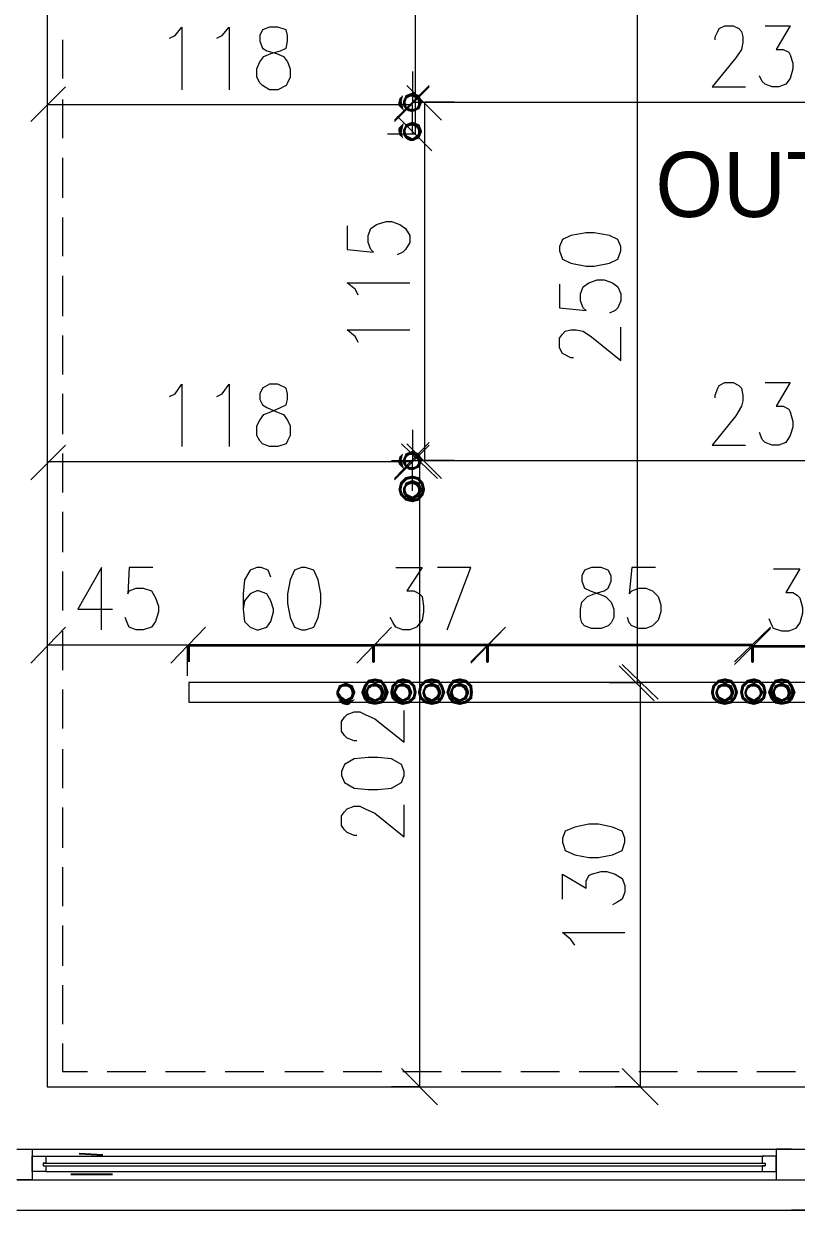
# Model space of a CAD drawing. Header units: millimetres. Extents: x 0 to 18511, y 19 to 17554.
# Drawn here: x 12403 to 14895, y 19 to 3846 of the extents above; entities that cross this region are included whole.
import ezdxf

# ---------------------------------------------------------------- set-up
doc = ezdxf.new("R2010")
doc.units = ezdxf.units.MM
for name, color, linetype in [('PDF_A-DIM-INT', 7, 'Continuous'), ('PDF_c-ceiling', 7, 'Continuous'), ('PDF_DIM', 7, 'Continuous'), ('PDF_magnetic light', 7, 'Continuous'), ('PDF_WA LL', 7, 'Continuous'), ('PDF_文字', 7, 'Continuous')]:
    doc.layers.add(name, color=color, linetype=linetype)
for name, color, linetype, true_color in [('PDF_A-GLAZING', 151, 'Continuous', 0x7fbfff), ('PDF_A-LIGHTING', 133, 'Continuous', 0x6edddd), ('PDF_A-WATER', 151, 'Continuous', 0x8fc7ff), ('PDF_celing doted', 30, 'Continuous', 0xff7f00)]:
    doc.layers.add(name, color=color, linetype=linetype, true_color=true_color)
doc.styles.add('PDF Century Gothic', font='GOTHIC.TTF')

msp = doc.modelspace()

# ---------------------------------------------------------------- linework, layer by layer
at = {"layer": 'PDF_A-DIM-INT', "lineweight": 20}
for points in [[(12537.7, 3641.9), (12425.8, 3530)], [(13710.9, 3646.4), (13598.9, 3534.4)], [(13598.9, 3530), (13710.9, 3641.9)], [(13751.2, 3534.4), (13639.2, 3646.4)], [(13607.9, 3547.9), (13719.8, 3435.9)], [(13710.9, 2495.6), (13598.9, 2379.2)], [(13737.7, 2379.2), (13621.3, 2491.1)], [(13639.2, 2491.1), (13751.2, 2379.2)], [(12537.7, 2486.7), (12425.8, 2374.7)], [(13598.9, 2374.7), (13710.9, 2486.7)], [(12537.7, 1900.1), (12425.8, 1783.6)], [(13845.2, 1783.6), (13957.1, 1900.1), (13845.2, 1788.1)], [(14696, 1788.1), (14812.4, 1900.1)], [(14812.4, 1895.6), (14696, 1779.2)], [(14324.3, 1774.7), (14436.3, 1662.7)], [(14449.7, 1667.2), (14333.3, 1779.2)], [(13621.3, 476.1), (13737.7, 359.7)], [(14333.3, 476.1), (14449.7, 359.7)]]:
    msp.add_lwpolyline(points, dxfattribs=at)
for points in [[(12990, 1900.1), (12878, 1783.6)], [(13590, 1900.1), (13478, 1783.6)]]:
    msp.add_lwpolyline(points, close=True, dxfattribs=at)
at = {"layer": 'PDF_A-GLAZING', "lineweight": 0}
for points in [[(14879.6, 216.4), (17382.6, 216.4), (17382.6, 270.2), (17481.1, 270.2), (17481.1, 216.4), (17481.1, 270.2), (17481.1, 467.2), (17481.1, 516.4), (17481.1, 570.2), (17579.6, 570.2), (17579.6, 516.4), (17579.6, 570.2), (17579.6, 1367.2), (17579.6, 1416.5), (17579.6, 1367.2), (17481.1, 1367.2), (17481.1, 1416.5), (17481.1, 570.2)], [(12381, 216.4), (12430.2, 216.4), (12430.2, 117.9), (12381, 117.9), (12430.2, 117.9), (14830.3, 117.9), (14879.6, 117.9), (14928.8, 117.9), (14928.8, 19.4), (14879.6, 19.4), (14928.8, 19.4), (17328.9, 19.4), (17382.6, 19.4), (17328.9, 19.4), (17328.9, 117.9), (17382.6, 117.9), (14928.8, 117.9)], [(12430.2, 216.4), (14879.6, 216.4), (14830.3, 216.4), (14830.3, 117.9), (14879.6, 117.9)], [(12475, 194), (14790, 194)], [(12466.1, 171.7), (14794.5, 171.7)], [(12466.1, 162.7), (14794.5, 162.7)], [(12475, 144.8), (14785.5, 144.8)], [(12381, 19.4), (14879.6, 19.4)]]:
    msp.add_lwpolyline(points, dxfattribs=at)
for points in [[(12430.2, 194), (12475, 194), (12475, 171.7), (12466.1, 171.7), (12466.1, 162.7), (12475, 162.7), (12475, 144.8), (12430.2, 144.8)], [(14830.3, 194), (14785.5, 194), (14785.5, 171.7), (14794.5, 171.7), (14794.5, 162.7), (14785.5, 162.7), (14785.5, 144.8), (14830.3, 144.8)]]:
    msp.add_lwpolyline(points, close=True, dxfattribs=at)
at = {"layer": 'PDF_A-LIGHTING', "lineweight": 0}
for points in [[(13621.3, 3572.5, 12.7, 12.7, 0), (13616.8, 3592.7, 9.5, 9.5, 0), (13621.3, 3610.6, 0, 0, 0), (13637, 3624, 0, 0, 0), (13657.1, 3628.5, 0, 0, 0), (13675, 3624, 0, 0, 0), (13688.5, 3610.6, 0, 0, 0), (13693, 3592.7, 0, 0, 0), (13688.5, 3572.5, 0, 0, 0), (13675, 3556.8, 0, 0, 0), (13657.1, 3552.4, 0, 0, 0), (13637, 3556.8, 0, 0, 0)], [(13621.3, 3480.7, 9.5, 9.5, 0), (13616.8, 3498.6, 12.7, 12.7, 0), (13621.3, 3518.8, 0, 0, 0), (13637, 3534.4, 0, 0, 0), (13657.1, 3538.9, 0, 0, 0), (13675, 3534.4, 0, 0, 0), (13688.5, 3518.8, 0, 0, 0), (13693, 3498.6, 0, 0, 0), (13688.5, 3480.7, 0, 0, 0), (13675, 3467.3, 0, 0, 0), (13657.1, 3462.8, 0, 0, 0), (13637, 3467.3, 0, 0, 0)], [(13621.3, 2455.3, 9.5, 9.5, 0), (13616.8, 2437.4, 12.7, 12.7, 0), (13621.3, 2417.2, 0, 0, 0), (13637, 2401.6, 0, 0, 0), (13657.1, 2397.1, 0, 0, 0), (13675, 2401.6, 0, 0, 0), (13688.5, 2417.2, 0, 0, 0), (13693, 2437.4, 0, 0, 0), (13688.5, 2455.3, 0, 0, 0), (13675, 2468.7, 0, 0, 0), (13657.1, 2475.5, 0, 0, 0), (13637, 2468.7, 0, 0, 0)], [(13424.3, 1658.3, 9.5, 9.5, 0), (13442.2, 1653.8, 12.7, 12.7, 0), (13462.4, 1658.3, 0, 0, 0), (13478, 1671.7, 0, 0, 0), (13482.5, 1689.6, 0, 0, 0), (13478, 1709.8, 0, 0, 0), (13462.4, 1725.4, 0, 0, 0), (13442.2, 1729.9, 0, 0, 0), (13424.3, 1725.4, 0, 0, 0), (13410.9, 1709.8, 0, 0, 0), (13406.4, 1689.6, 0, 0, 0), (13410.9, 1671.7, 0, 0, 0)]]:
    msp.add_lwpolyline(points, format="xyseb", close=True, dxfattribs=at)
at = {"layer": 'PDF_A-LIGHTING', "lineweight": 0, "const_width": 9.5}
for points in [[(13621.3, 2363.5), (13616.8, 2343.4), (13621.3, 2327.7), (13637, 2312), (13657.1, 2307.5), (13675, 2312), (13688.5, 2327.7), (13693, 2343.4), (13688.5, 2363.5), (13675, 2379.2), (13657.1, 2383.7), (13637, 2379.2)], [(13610.1, 1658.3), (13625.8, 1653.8), (13645.9, 1658.3), (13661.6, 1671.7), (13666.1, 1689.6), (13661.6, 1709.8), (13645.9, 1725.4), (13625.8, 1729.9), (13610.1, 1725.4), (13594.4, 1709.8), (13590, 1689.6), (13594.4, 1671.7)], [(13699.7, 1658.3), (13719.8, 1653.8), (13740, 1658.3), (13751.2, 1671.7), (13757.9, 1689.6), (13751.2, 1709.8), (13740, 1725.4), (13719.8, 1729.9), (13699.7, 1725.4), (13684, 1709.8), (13679.5, 1689.6), (13684, 1671.7)], [(13789.2, 1658.3), (13809.4, 1653.8), (13829.5, 1658.3), (13845.2, 1671.7), (13847.4, 1689.6), (13845.2, 1709.8), (13829.5, 1725.4), (13809.4, 1729.9), (13789.2, 1725.4), (13778, 1709.8), (13771.3, 1689.6), (13778, 1671.7)], [(14644.5, 1658.3), (14664.6, 1653.8), (14684.8, 1658.3), (14696, 1671.7), (14702.7, 1689.6), (14696, 1709.8), (14684.8, 1725.4), (14664.6, 1729.9), (14644.5, 1725.4), (14628.8, 1709.8), (14624.3, 1689.6), (14628.8, 1671.7)], [(14738.5, 1658.3), (14758.7, 1653.8), (14774.3, 1658.3), (14790, 1671.7), (14794.5, 1689.6), (14790, 1709.8), (14774.3, 1725.4), (14758.7, 1729.9), (14738.5, 1725.4), (14722.8, 1709.8), (14718.4, 1689.6), (14722.8, 1671.7)]]:
    msp.add_lwpolyline(points, close=True, dxfattribs=at)
at = {"layer": 'PDF_A-LIGHTING', "lineweight": 30}
for centre in [(13654.6, 3589.8), (13654.6, 3495.8), (13654.6, 2434.5), (13654.6, 2340.5), (13440, 1687.4), (13534, 1687.4), (13623.6, 1687.4), (13717.6, 1687.4), (13807.1, 1687.4), (14662.4, 1687.4), (14756.4, 1687.4), (14846, 1687.4)]:
    msp.add_circle(centre, 24.6, dxfattribs=at)
at = {"layer": 'PDF_A-LIGHTING', "transparency": 33554559}
for points in [[(13625.8, 3592.7), (13634.7, 3592.7), (13634.7, 3615)], [(13634.7, 3615), (13639.2, 3606.1), (13657.1, 3624)], [(13634.7, 3592.7), (13634.7, 3615), (13639.2, 3606.1)], [(13639.2, 3606.1), (13657.1, 3624), (13657.1, 3615)], [(13657.1, 3624), (13657.1, 3615), (13679.5, 3615)], [(13657.1, 3615), (13679.5, 3615), (13670.6, 3606.1)], [(13679.5, 3615), (13670.6, 3606.1), (13688.5, 3592.7)], [(13670.6, 3606.1), (13688.5, 3592.7), (13679.5, 3592.7)], [(13634.7, 3570.3), (13639.2, 3574.7), (13625.8, 3592.7)], [(13639.2, 3574.7), (13625.8, 3592.7), (13634.7, 3592.7)], [(13657.1, 3570.3), (13634.7, 3570.3), (13639.2, 3574.7)], [(13657.1, 3561.3), (13657.1, 3570.3), (13634.7, 3570.3)], [(13679.5, 3570.3), (13670.6, 3574.7), (13657.1, 3561.3)], [(13670.6, 3574.7), (13657.1, 3561.3), (13657.1, 3570.3)], [(13679.5, 3592.7), (13679.5, 3570.3), (13670.6, 3574.7)], [(13688.5, 3592.7), (13679.5, 3592.7), (13679.5, 3570.3)], [(13625.8, 3498.6), (13634.7, 3498.6), (13634.7, 3521)], [(13634.7, 3521), (13639.2, 3516.5), (13657.1, 3530)], [(13634.7, 3498.6), (13634.7, 3521), (13639.2, 3516.5)], [(13639.2, 3516.5), (13657.1, 3530), (13657.1, 3521)], [(13657.1, 3530), (13657.1, 3521), (13679.5, 3521)], [(13657.1, 3521), (13679.5, 3521), (13670.6, 3516.5)], [(13679.5, 3521), (13670.6, 3516.5), (13688.5, 3498.6)], [(13634.7, 3476.2), (13639.2, 3485.2), (13625.8, 3498.6)], [(13639.2, 3485.2), (13625.8, 3498.6), (13634.7, 3498.6)], [(13657.1, 3476.2), (13634.7, 3476.2), (13639.2, 3485.2)], [(13679.5, 3476.2), (13670.6, 3485.2), (13657.1, 3467.3)], [(13670.6, 3485.2), (13657.1, 3467.3), (13657.1, 3476.2)], [(13670.6, 3516.5), (13688.5, 3498.6), (13679.5, 3498.6)], [(13679.5, 3498.6), (13679.5, 3476.2), (13670.6, 3485.2)], [(13688.5, 3498.6), (13679.5, 3498.6), (13679.5, 3476.2)], [(13657.1, 3467.3), (13657.1, 3476.2), (13634.7, 3476.2)], [(13634.7, 2459.8), (13639.2, 2450.8), (13625.8, 2437.4)], [(13639.2, 2450.8), (13625.8, 2437.4), (13634.7, 2437.4)], [(13657.1, 2468.7), (13657.1, 2459.8), (13634.7, 2459.8)], [(13657.1, 2459.8), (13634.7, 2459.8), (13639.2, 2450.8)], [(13679.5, 2459.8), (13670.6, 2450.8), (13657.1, 2468.7)], [(13670.6, 2450.8), (13657.1, 2468.7), (13657.1, 2459.8)], [(13679.5, 2437.4), (13679.5, 2459.8), (13670.6, 2450.8)], [(13688.5, 2437.4), (13679.5, 2437.4), (13679.5, 2459.8)], [(13625.8, 2437.4), (13634.7, 2437.4), (13634.7, 2415)], [(13634.7, 2437.4), (13634.7, 2415), (13639.2, 2419.5)], [(13634.7, 2415), (13639.2, 2419.5), (13657.1, 2406.1)], [(13639.2, 2419.5), (13657.1, 2406.1), (13657.1, 2415)], [(13657.1, 2415), (13679.5, 2415), (13670.6, 2419.5)], [(13657.1, 2406.1), (13657.1, 2415), (13679.5, 2415)], [(13679.5, 2415), (13670.6, 2419.5), (13688.5, 2437.4)], [(13670.6, 2419.5), (13688.5, 2437.4), (13679.5, 2437.4)], [(13657.1, 2374.7), (13657.1, 2370.2), (13634.7, 2365.8)], [(13679.5, 2365.8), (13670.6, 2361.3), (13657.1, 2374.7)], [(13670.6, 2361.3), (13657.1, 2374.7), (13657.1, 2370.2)], [(13634.7, 2365.8), (13639.2, 2361.3), (13625.8, 2343.4)], [(13639.2, 2361.3), (13625.8, 2343.4), (13634.7, 2343.4)], [(13625.8, 2343.4), (13634.7, 2343.4), (13634.7, 2321)], [(13657.1, 2370.2), (13634.7, 2365.8), (13639.2, 2361.3)], [(13634.7, 2343.4), (13634.7, 2321), (13639.2, 2329.9)], [(13679.5, 2343.4), (13679.5, 2365.8), (13670.6, 2361.3)], [(13679.5, 2321), (13670.6, 2329.9), (13688.5, 2343.4)], [(13670.6, 2329.9), (13688.5, 2343.4), (13679.5, 2343.4)], [(13688.5, 2343.4), (13679.5, 2343.4), (13679.5, 2365.8)], [(13634.7, 2321), (13639.2, 2329.9), (13657.1, 2312)], [(13639.2, 2329.9), (13657.1, 2312), (13657.1, 2321)], [(13657.1, 2321), (13679.5, 2321), (13670.6, 2329.9)], [(13657.1, 2312), (13657.1, 2321), (13679.5, 2321)], [(13513.8, 1729.9), (13518.3, 1721), (13500.4, 1712)], [(13536.2, 1734.4), (13536.2, 1725.4), (13513.8, 1729.9)], [(13536.2, 1725.4), (13513.8, 1729.9), (13518.3, 1721)], [(13558.6, 1729.9), (13554.1, 1721), (13536.2, 1734.4)], [(13554.1, 1721), (13536.2, 1734.4), (13536.2, 1725.4)], [(13563.1, 1707.5), (13558.6, 1729.9), (13554.1, 1721)], [(13572.1, 1712), (13563.1, 1707.5), (13558.6, 1729.9)], [(14825.8, 1729.9), (14830.3, 1721), (14812.4, 1712)], [(14848.2, 1734.4), (14848.2, 1725.4), (14825.8, 1729.9)], [(14848.2, 1725.4), (14825.8, 1729.9), (14830.3, 1721)], [(14870.6, 1729.9), (14866.1, 1721), (14848.2, 1734.4)], [(14866.1, 1721), (14848.2, 1734.4), (14848.2, 1725.4)], [(14875.1, 1707.5), (14870.6, 1729.9), (14866.1, 1721)], [(14884, 1712), (14875.1, 1707.5), (14870.6, 1729.9)], [(13419.8, 1712), (13428.8, 1707.5), (13410.9, 1689.6)], [(13428.8, 1707.5), (13410.9, 1689.6), (13419.8, 1689.6)], [(13410.9, 1689.6), (13419.8, 1689.6), (13419.8, 1667.2)], [(13442.2, 1721), (13442.2, 1712), (13419.8, 1712)], [(13442.2, 1712), (13419.8, 1712), (13428.8, 1707.5)], [(13419.8, 1689.6), (13419.8, 1667.2), (13428.8, 1676.2)], [(13464.6, 1712), (13460.1, 1707.5), (13442.2, 1721)], [(13460.1, 1707.5), (13442.2, 1721), (13442.2, 1712)], [(13464.6, 1689.6), (13464.6, 1712), (13460.1, 1707.5)], [(13464.6, 1667.2), (13460.1, 1676.2), (13473.5, 1689.6)], [(13460.1, 1676.2), (13473.5, 1689.6), (13464.6, 1689.6)], [(13473.5, 1689.6), (13464.6, 1689.6), (13464.6, 1712)], [(13500.4, 1712), (13509.4, 1707.5), (13491.5, 1689.6)], [(13509.4, 1707.5), (13491.5, 1689.6), (13504.9, 1689.6)], [(13491.5, 1689.6), (13504.9, 1689.6), (13500.4, 1667.2)], [(13518.3, 1721), (13500.4, 1712), (13509.4, 1707.5)], [(13504.9, 1689.6), (13500.4, 1667.2), (13509.4, 1676.2)], [(13513.8, 1712), (13518.3, 1707.5), (13504.9, 1689.6)], [(13518.3, 1707.5), (13504.9, 1689.6), (13513.8, 1689.6)], [(13504.9, 1689.6), (13513.8, 1689.6), (13513.8, 1667.2)], [(13536.2, 1721), (13536.2, 1712), (13513.8, 1712)], [(13536.2, 1712), (13513.8, 1712), (13518.3, 1707.5)], [(13513.8, 1689.6), (13513.8, 1667.2), (13518.3, 1676.2)], [(13558.6, 1712), (13554.1, 1707.5), (13536.2, 1721)], [(13554.1, 1707.5), (13536.2, 1721), (13536.2, 1712)], [(13558.6, 1689.6), (13558.6, 1712), (13554.1, 1707.5)], [(13558.6, 1667.2), (13554.1, 1676.2), (13567.6, 1689.6)], [(13554.1, 1676.2), (13567.6, 1689.6), (13558.6, 1689.6)], [(13567.6, 1689.6), (13558.6, 1689.6), (13558.6, 1712)], [(13567.6, 1689.6), (13572.1, 1712), (13563.1, 1707.5)], [(13572.1, 1667.2), (13563.1, 1676.2), (13581, 1689.6)], [(13563.1, 1676.2), (13581, 1689.6), (13567.6, 1689.6)], [(13581, 1689.6), (13567.6, 1689.6), (13572.1, 1712)], [(13603.4, 1712), (13612.4, 1707.5), (13594.4, 1689.6)], [(13612.4, 1707.5), (13594.4, 1689.6), (13603.4, 1689.6)], [(13594.4, 1689.6), (13603.4, 1689.6), (13603.4, 1667.2)], [(13625.8, 1721), (13625.8, 1712), (13603.4, 1712)], [(13625.8, 1712), (13603.4, 1712), (13612.4, 1707.5)], [(13603.4, 1689.6), (13603.4, 1667.2), (13612.4, 1676.2)], [(13648.2, 1712), (13643.7, 1707.5), (13625.8, 1721)], [(13643.7, 1707.5), (13625.8, 1721), (13625.8, 1712)], [(13648.2, 1689.6), (13648.2, 1712), (13643.7, 1707.5)], [(13648.2, 1667.2), (13643.7, 1676.2), (13657.1, 1689.6)], [(13643.7, 1676.2), (13657.1, 1689.6), (13648.2, 1689.6)], [(13657.1, 1689.6), (13648.2, 1689.6), (13648.2, 1712)], [(13697.4, 1712), (13701.9, 1707.5), (13688.5, 1689.6)], [(13701.9, 1707.5), (13688.5, 1689.6), (13697.4, 1689.6)], [(13688.5, 1689.6), (13697.4, 1689.6), (13697.4, 1667.2)], [(13719.8, 1721), (13719.8, 1712), (13697.4, 1712)], [(13719.8, 1712), (13697.4, 1712), (13701.9, 1707.5)], [(13697.4, 1689.6), (13697.4, 1667.2), (13701.9, 1676.2)], [(13742.2, 1712), (13733.3, 1707.5), (13719.8, 1721)], [(13733.3, 1707.5), (13719.8, 1721), (13719.8, 1712)], [(13742.2, 1689.6), (13742.2, 1712), (13733.3, 1707.5)], [(13742.2, 1667.2), (13733.3, 1676.2), (13751.2, 1689.6)], [(13733.3, 1676.2), (13751.2, 1689.6), (13742.2, 1689.6)], [(13751.2, 1689.6), (13742.2, 1689.6), (13742.2, 1712)], [(13787, 1712), (13791.5, 1707.5), (13778, 1689.6)], [(13791.5, 1707.5), (13778, 1689.6), (13787, 1689.6)], [(13778, 1689.6), (13787, 1689.6), (13787, 1667.2)], [(13809.4, 1721), (13809.4, 1712), (13787, 1712)], [(13809.4, 1712), (13787, 1712), (13791.5, 1707.5)], [(13787, 1689.6), (13787, 1667.2), (13791.5, 1676.2)], [(13831.8, 1712), (13827.3, 1707.5), (13809.4, 1721)], [(13827.3, 1707.5), (13809.4, 1721), (13809.4, 1712)], [(13831.8, 1689.6), (13831.8, 1712), (13827.3, 1707.5)], [(13831.8, 1667.2), (13827.3, 1676.2), (13840.7, 1689.6)], [(13827.3, 1676.2), (13840.7, 1689.6), (13831.8, 1689.6)], [(13840.7, 1689.6), (13831.8, 1689.6), (13831.8, 1712)], [(14642.2, 1712), (14646.7, 1707.5), (14633.3, 1689.6)], [(14646.7, 1707.5), (14633.3, 1689.6), (14642.2, 1689.6)], [(14633.3, 1689.6), (14642.2, 1689.6), (14642.2, 1667.2)], [(14664.6, 1721), (14664.6, 1712), (14642.2, 1712)], [(14664.6, 1712), (14642.2, 1712), (14646.7, 1707.5)], [(14642.2, 1689.6), (14642.2, 1667.2), (14646.7, 1676.2)], [(14687, 1712), (14678.1, 1707.5), (14664.6, 1721)], [(14678.1, 1707.5), (14664.6, 1721), (14664.6, 1712)], [(14687, 1689.6), (14687, 1712), (14678.1, 1707.5)], [(14687, 1667.2), (14678.1, 1676.2), (14696, 1689.6)], [(14678.1, 1676.2), (14696, 1689.6), (14687, 1689.6)], [(14696, 1689.6), (14687, 1689.6), (14687, 1712)], [(14736.3, 1712), (14740.8, 1707.5), (14727.3, 1689.6)], [(14740.8, 1707.5), (14727.3, 1689.6), (14731.8, 1689.6)], [(14727.3, 1689.6), (14731.8, 1689.6), (14736.3, 1667.2)], [(14731.8, 1689.6), (14736.3, 1667.2), (14740.8, 1676.2)], [(14758.7, 1721), (14758.7, 1712), (14736.3, 1712)], [(14758.7, 1712), (14736.3, 1712), (14740.8, 1707.5)], [(14776.6, 1712), (14772.1, 1707.5), (14758.7, 1721)], [(14772.1, 1707.5), (14758.7, 1721), (14758.7, 1712)], [(14781.1, 1689.6), (14776.6, 1712), (14772.1, 1707.5)], [(14776.6, 1667.2), (14772.1, 1676.2), (14790, 1689.6)], [(14772.1, 1676.2), (14790, 1689.6), (14781.1, 1689.6)], [(14790, 1689.6), (14781.1, 1689.6), (14776.6, 1712)], [(14812.4, 1712), (14821.4, 1707.5), (14803.4, 1689.6)], [(14821.4, 1707.5), (14803.4, 1689.6), (14816.9, 1689.6)], [(14803.4, 1689.6), (14816.9, 1689.6), (14812.4, 1667.2)], [(14830.3, 1721), (14812.4, 1712), (14821.4, 1707.5)], [(14816.9, 1689.6), (14812.4, 1667.2), (14821.4, 1676.2)], [(14825.8, 1712), (14830.3, 1707.5), (14816.9, 1689.6)], [(14830.3, 1707.5), (14816.9, 1689.6), (14825.8, 1689.6)], [(14816.9, 1689.6), (14825.8, 1689.6), (14825.8, 1667.2)], [(14848.2, 1721), (14848.2, 1712), (14825.8, 1712)], [(14848.2, 1712), (14825.8, 1712), (14830.3, 1707.5)], [(14825.8, 1689.6), (14825.8, 1667.2), (14830.3, 1676.2)], [(14870.6, 1712), (14866.1, 1707.5), (14848.2, 1721)], [(14866.1, 1707.5), (14848.2, 1721), (14848.2, 1712)], [(14870.6, 1689.6), (14870.6, 1712), (14866.1, 1707.5)], [(14870.6, 1667.2), (14866.1, 1676.2), (14879.6, 1689.6)], [(14866.1, 1676.2), (14879.6, 1689.6), (14870.6, 1689.6)], [(14879.6, 1689.6), (14870.6, 1689.6), (14870.6, 1712)], [(14879.6, 1689.6), (14884, 1712), (14875.1, 1707.5)], [(14884, 1667.2), (14875.1, 1676.2), (14893, 1689.6)], [(14875.1, 1676.2), (14893, 1689.6), (14879.6, 1689.6)], [(14893, 1689.6), (14879.6, 1689.6), (14884, 1712)], [(13419.8, 1667.2), (13428.8, 1676.2), (13442.2, 1658.3)], [(13428.8, 1676.2), (13442.2, 1658.3), (13442.2, 1667.2)], [(13442.2, 1667.2), (13464.6, 1667.2), (13460.1, 1676.2)], [(13442.2, 1658.3), (13442.2, 1667.2), (13464.6, 1667.2)], [(13500.4, 1667.2), (13509.4, 1676.2), (13513.8, 1653.8)], [(13509.4, 1676.2), (13513.8, 1653.8), (13518.3, 1662.7)], [(13513.8, 1667.2), (13518.3, 1676.2), (13536.2, 1658.3)], [(13513.8, 1653.8), (13518.3, 1662.7), (13536.2, 1649.3)], [(13518.3, 1676.2), (13536.2, 1658.3), (13536.2, 1667.2)], [(13518.3, 1662.7), (13536.2, 1649.3), (13536.2, 1658.3)], [(13536.2, 1667.2), (13558.6, 1667.2), (13554.1, 1676.2)], [(13536.2, 1658.3), (13536.2, 1667.2), (13558.6, 1667.2)], [(13536.2, 1658.3), (13558.6, 1653.8), (13554.1, 1662.7)], [(13536.2, 1649.3), (13536.2, 1658.3), (13558.6, 1653.8)], [(13554.1, 1662.7), (13572.1, 1667.2), (13563.1, 1676.2)], [(13558.6, 1653.8), (13554.1, 1662.7), (13572.1, 1667.2)], [(13603.4, 1667.2), (13612.4, 1676.2), (13625.8, 1658.3)], [(13612.4, 1676.2), (13625.8, 1658.3), (13625.8, 1667.2)], [(13625.8, 1667.2), (13648.2, 1667.2), (13643.7, 1676.2)], [(13625.8, 1658.3), (13625.8, 1667.2), (13648.2, 1667.2)], [(13697.4, 1667.2), (13701.9, 1676.2), (13719.8, 1658.3)], [(13701.9, 1676.2), (13719.8, 1658.3), (13719.8, 1667.2)], [(13719.8, 1667.2), (13742.2, 1667.2), (13733.3, 1676.2)], [(13719.8, 1658.3), (13719.8, 1667.2), (13742.2, 1667.2)], [(13787, 1667.2), (13791.5, 1676.2), (13809.4, 1658.3)], [(13791.5, 1676.2), (13809.4, 1658.3), (13809.4, 1667.2)], [(13809.4, 1667.2), (13831.8, 1667.2), (13827.3, 1676.2)], [(13809.4, 1658.3), (13809.4, 1667.2), (13831.8, 1667.2)], [(14642.2, 1667.2), (14646.7, 1676.2), (14664.6, 1658.3)], [(14646.7, 1676.2), (14664.6, 1658.3), (14664.6, 1667.2)], [(14664.6, 1667.2), (14687, 1667.2), (14678.1, 1676.2)], [(14664.6, 1658.3), (14664.6, 1667.2), (14687, 1667.2)], [(14736.3, 1667.2), (14740.8, 1676.2), (14758.7, 1658.3)], [(14740.8, 1676.2), (14758.7, 1658.3), (14758.7, 1667.2)], [(14758.7, 1667.2), (14776.6, 1667.2), (14772.1, 1676.2)], [(14758.7, 1658.3), (14758.7, 1667.2), (14776.6, 1667.2)], [(14812.4, 1667.2), (14821.4, 1676.2), (14825.8, 1653.8)], [(14821.4, 1676.2), (14825.8, 1653.8), (14830.3, 1662.7)], [(14825.8, 1667.2), (14830.3, 1676.2), (14848.2, 1658.3)], [(14825.8, 1653.8), (14830.3, 1662.7), (14848.2, 1649.3)], [(14830.3, 1676.2), (14848.2, 1658.3), (14848.2, 1667.2)], [(14830.3, 1662.7), (14848.2, 1649.3), (14848.2, 1658.3)], [(14848.2, 1667.2), (14870.6, 1667.2), (14866.1, 1676.2)], [(14848.2, 1658.3), (14848.2, 1667.2), (14870.6, 1667.2)], [(14848.2, 1658.3), (14870.6, 1653.8), (14866.1, 1662.7)], [(14848.2, 1649.3), (14848.2, 1658.3), (14870.6, 1653.8)], [(14866.1, 1662.7), (14884, 1667.2), (14875.1, 1676.2)], [(14870.6, 1653.8), (14866.1, 1662.7), (14884, 1667.2)]]:
    msp.add_solid(points, dxfattribs=at)
at = {"layer": 'PDF_A-WATER', "lineweight": 25}
for points in [[(12582.5, 203), (12658.6, 198.5)], [(12555.6, 135.8), (12689.9, 135.8)]]:
    msp.add_lwpolyline(points, dxfattribs=at)
at = {"layer": 'PDF_c-ceiling', "lineweight": 0}
msp.add_lwpolyline([(12479.5, 417.9), (17181.1, 417.9), (17181.1, 5518.1), (12479.5, 5518.1)], close=True, dxfattribs=at)
at = {"layer": 'PDF_celing doted', "lineweight": 20}
for points in [[(12528.7, 3794.2), (12528.7, 3668.8)], [(12528.7, 3601.6), (12528.7, 3476.2)], [(12528.7, 3413.5), (12528.7, 3283.7)], [(12528.7, 3221), (12528.7, 3095.6)], [(12528.7, 3032.9), (12528.7, 2903.1)], [(12528.7, 2840.4), (12528.7, 2715)], [(12528.7, 2652.3), (12528.7, 2522.5)], [(12528.7, 2459.8), (12528.7, 2334.4)], [(12528.7, 2271.7), (12528.7, 2141.9)], [(12528.7, 2079.2), (12528.7, 1953.8)], [(12528.7, 1886.6), (12528.7, 1761.3)], [(12528.7, 1698.6), (12528.7, 1573.2)], [(12528.7, 1506), (12528.7, 1380.7)], [(12528.7, 1318), (12528.7, 1188.1)], [(12528.7, 1125.4), (12528.7, 1000)], [(12528.7, 937.4), (12528.7, 807.5)], [(12528.7, 744.8), (12528.7, 619.4)], [(12528.7, 556.7), (12528.7, 467.2), (12609.3, 467.2)], [(12672, 467.2), (12797.4, 467.2)], [(12860.1, 467.2), (12990, 467.2)], [(13052.6, 467.2), (13178, 467.2)], [(13245.2, 467.2), (13370.6, 467.2)], [(13433.2, 467.2), (13558.6, 467.2)], [(13625.8, 467.2), (13751.2, 467.2)], [(13813.9, 467.2), (13943.7, 467.2)], [(14006.4, 467.2), (14131.8, 467.2)], [(14194.5, 467.2), (14324.3, 467.2)], [(14387, 467.2), (14512.4, 467.2)], [(14575.1, 467.2), (14704.9, 467.2)], [(14767.6, 467.2), (14893, 467.2)]]:
    msp.add_lwpolyline(points, dxfattribs=at)
at = {"layer": 'PDF_DIM', "lineweight": 0}
for points in [[(13576.5, 5509.1), (13666.1, 5509.1), (13666.1, 3489.7), (13576.5, 3489.7)], [(14293, 1721), (14382.5, 1721), (14382.5, 4215.1), (14293, 4215.1)], [(13657.1, 3691.2), (13657.1, 3592.7), (16003.5, 3592.7)], [(13657.1, 3489.7), (13657.1, 3583.7), (12479.5, 3583.7), (12479.5, 3489.7)], [(13791.5, 3592.7), (13697.4, 3592.7)], [(13791.5, 2437.4), (13697.4, 2437.4), (13697.4, 3588.2)], [(13657.1, 2535.9), (13657.1, 2437.4), (16003.5, 2437.4)], [(13657.1, 2338.9), (13657.1, 2432.9), (12479.5, 2432.9), (12479.5, 2338.9)], [(13590, 2437.4), (13679.5, 2437.4), (13679.5, 417.9), (13590, 417.9)], [(12931.7, 1743.3), (12931.7, 1841.9), (12479.5, 1841.9), (12479.5, 1743.3)], [(14310.9, 1721), (14391.5, 1721), (14391.5, 417.9), (14310.9, 417.9)]]:
    msp.add_lwpolyline(points, dxfattribs=at)
at = {"layer": 'PDF_DIM', "lineweight": 9}
for points in [[(12873.5, 3798.6), (12891.4, 3807.6), (12913.8, 3834.5), (12913.8, 3633)], [(13025.8, 3798.6), (13043.7, 3807.6), (13066.1, 3834.5), (13066.1, 3633)], [(14633.3, 3794.2), (14633.3, 3803.1), (14642.2, 3821), (14646.7, 3830), (14664.6, 3838.9), (14691.5, 3838.9), (14709.4, 3830), (14718.4, 3821), (14722.8, 3803.1), (14722.8, 3785.2), (14718.4, 3762.8), (14700.5, 3735.9), (14624.3, 3641.9), (14731.8, 3641.9)], [(14794.5, 3838.9), (14875.1, 3838.9), (14830.3, 3762.8), (14852.7, 3762.8), (14870.6, 3753.9), (14875.1, 3744.9), (14884, 3718), (14884, 3700.1), (14875.1, 3668.8), (14861.7, 3650.9), (14839.3, 3641.9), (14816.9, 3641.9), (14794.5, 3650.9), (14785.5, 3659.8), (14776.6, 3677.7)], [(13446.7, 3194.1), (13446.7, 3118), (13531.8, 3109.1), (13522.8, 3118), (13513.8, 3140.4), (13513.8, 3162.8), (13522.8, 3185.2), (13540.7, 3198.6), (13572.1, 3207.6), (13590, 3207.6), (13616.8, 3198.6), (13634.7, 3185.2), (13648.2, 3162.8), (13648.2, 3140.4), (13634.7, 3118), (13625.8, 3109.1), (13607.9, 3100.1)], [(13482.5, 2970.3), (13473.5, 2988.2), (13446.7, 3010.6), (13648.2, 3010.6)], [(14131.8, 3006.1), (14131.8, 2930), (14216.9, 2921), (14207.9, 2930), (14198.9, 2952.3), (14198.9, 2974.7), (14207.9, 2997.1), (14225.8, 3010.6), (14252.7, 3019.5), (14275.1, 3019.5), (14301.9, 3010.6), (14319.8, 2997.1), (14328.8, 2974.7), (14328.8, 2952.3), (14319.8, 2930), (14310.9, 2921), (14293, 2912)], [(13482.5, 2818), (13473.5, 2835.9), (13446.7, 2858.3), (13648.2, 2858.3)], [(14176.6, 2768.8), (14167.6, 2768.8), (14149.7, 2777.7), (14140.7, 2782.2), (14131.8, 2800.1), (14131.8, 2831.4), (14140.7, 2844.9), (14149.7, 2853.8), (14167.6, 2858.3), (14185.5, 2858.3), (14207.9, 2853.8), (14234.8, 2835.9), (14328.8, 2759.8), (14328.8, 2867.3)], [(12873.5, 2643.4), (12891.4, 2652.3), (12913.8, 2683.7), (12913.8, 2482.2)], [(13025.8, 2643.4), (13043.7, 2652.3), (13066.1, 2683.7), (13066.1, 2482.2)], [(14633.3, 2638.9), (14633.3, 2647.9), (14642.2, 2670.2), (14646.7, 2679.2), (14664.6, 2688.2), (14691.5, 2688.2), (14709.4, 2679.2), (14718.4, 2670.2), (14722.8, 2647.9), (14722.8, 2629.9), (14718.4, 2612), (14700.5, 2580.7), (14624.3, 2486.7), (14731.8, 2486.7)], [(14794.5, 2688.2), (14875.1, 2688.2), (14830.3, 2612), (14852.7, 2612), (14870.6, 2603.1), (14875.1, 2594.1), (14884, 2562.8), (14884, 2544.9), (14875.1, 2518), (14861.7, 2495.6), (14839.3, 2486.7), (14816.9, 2486.7), (14794.5, 2495.6), (14785.5, 2504.6), (14776.6, 2527)], [(12654.1, 1891.1), (12654.1, 2092.6), (12578, 1958.3), (12689.9, 1958.3)], [(12819.8, 2092.6), (12743.7, 2092.6), (12739.2, 2007.5), (12743.7, 2016.5), (12766.1, 2025.4), (12788.5, 2025.4), (12815.3, 2016.5), (12828.8, 1994.1), (12837.7, 1967.2), (12837.7, 1949.3), (12828.8, 1918), (12815.3, 1900.1), (12788.5, 1891.1), (12766.1, 1891.1), (12743.7, 1900.1), (12739.2, 1909), (12730.2, 1931.4)], [(13478, 1532.9), (13469.1, 1532.9), (13446.7, 1541.8), (13437.7, 1550.8), (13428.8, 1564.2), (13428.8, 1595.6), (13437.7, 1609), (13446.7, 1618), (13469.1, 1626.9), (13487, 1626.9), (13504.9, 1618), (13536.2, 1604.5), (13630.3, 1528.4), (13630.3, 1631.4)], [(13478, 1228.4), (13469.1, 1228.4), (13446.7, 1237.4), (13437.7, 1246.3), (13428.8, 1259.8), (13428.8, 1291.1), (13437.7, 1304.5), (13446.7, 1313.5), (13469.1, 1322.4), (13487, 1322.4), (13504.9, 1313.5), (13536.2, 1300.1), (13630.3, 1223.9), (13630.3, 1326.9)], [(14140.7, 1022.4), (14140.7, 1103), (14216.9, 1058.3), (14216.9, 1080.6), (14225.8, 1098.6), (14234.8, 1103), (14266.1, 1112), (14284, 1112), (14310.9, 1103), (14333.3, 1089.6), (14342.2, 1067.2), (14342.2, 1044.8), (14333.3, 1022.4), (14319.8, 1013.5), (14301.9, 1004.5)], [(14181, 874.7), (14167.6, 892.6), (14140.7, 915), (14342.2, 915)]]:
    msp.add_lwpolyline(points, dxfattribs=at)
for points in [[(13195.9, 3834.5), (13173.5, 3825.5), (13164.6, 3807.6), (13164.6, 3789.7), (13173.5, 3767.3), (13187, 3758.3), (13218.3, 3749.4), (13240.7, 3740.4), (13254.1, 3722.5), (13263.1, 3700.1), (13263.1, 3673.3), (13254.1, 3655.3), (13249.7, 3646.4), (13222.8, 3633), (13195.9, 3633), (13173.5, 3646.4), (13164.6, 3655.3), (13155.6, 3673.3), (13155.6, 3700.1), (13164.6, 3722.5), (13178, 3740.4), (13200.4, 3749.4), (13231.8, 3758.3), (13249.7, 3767.3), (13254.1, 3789.7), (13254.1, 3807.6), (13249.7, 3825.5), (13222.8, 3834.5)], [(14131.8, 3113.5), (14140.7, 3086.7), (14167.6, 3073.2), (14216.9, 3064.3), (14243.7, 3064.3), (14293, 3073.2), (14319.8, 3086.7), (14328.8, 3113.5), (14328.8, 3127), (14319.8, 3149.4), (14293, 3162.8), (14243.7, 3171.8), (14216.9, 3171.8), (14167.6, 3162.8), (14140.7, 3149.4), (14131.8, 3127)], [(13195.9, 2683.7), (13173.5, 2670.2), (13164.6, 2652.3), (13164.6, 2634.4), (13173.5, 2616.5), (13187, 2607.6), (13218.3, 2594.1), (13240.7, 2585.2), (13254.1, 2567.3), (13263.1, 2549.3), (13263.1, 2518), (13254.1, 2500.1), (13249.7, 2491.1), (13222.8, 2482.2), (13195.9, 2482.2), (13173.5, 2491.1), (13164.6, 2500.1), (13155.6, 2518), (13155.6, 2549.3), (13164.6, 2567.3), (13178, 2585.2), (13200.4, 2594.1), (13231.8, 2607.6), (13249.7, 2616.5), (13254.1, 2634.4), (13254.1, 2652.3), (13249.7, 2670.2), (13222.8, 2683.7)], [(13428.8, 1420.9), (13437.7, 1398.6), (13469.1, 1380.7), (13513.8, 1376.2), (13545.2, 1376.2), (13590, 1380.7), (13621.3, 1398.6), (13630.3, 1420.9), (13630.3, 1434.4), (13621.3, 1456.8), (13590, 1474.7), (13545.2, 1479.2), (13513.8, 1479.2), (13469.1, 1474.7), (13437.7, 1456.8), (13428.8, 1434.4)], [(14140.7, 1206), (14149.7, 1179.2), (14181, 1165.7), (14225.8, 1156.8), (14257.2, 1156.8), (14301.9, 1165.7), (14333.3, 1179.2), (14342.2, 1206), (14342.2, 1219.5), (14333.3, 1241.8), (14301.9, 1255.3), (14257.2, 1264.2), (14225.8, 1264.2), (14181, 1255.3), (14149.7, 1241.8), (14140.7, 1219.5)]]:
    msp.add_lwpolyline(points, close=True, dxfattribs=at)
at = {"layer": 'PDF_magnetic light', "lineweight": 0}
msp.add_lwpolyline([(16728.9, 1721), (12936.2, 1721), (12936.2, 1658.3), (16728.9, 1658.3)], close=True, dxfattribs=at)
at = {"layer": 'PDF_WA LL', "lineweight": 9}
for points in [[(13200.4, 2061.3), (13191.5, 2083.7), (13169.1, 2092.6), (13155.6, 2092.6), (13133.2, 2083.7), (13115.3, 2052.3), (13110.9, 2007.5), (13110.9, 1958.3), (13115.3, 1918), (13133.2, 1900.1), (13155.6, 1891.1), (13160.1, 1891.1), (13187, 1900.1), (13200.4, 1918), (13209.4, 1949.3), (13209.4, 1958.3), (13200.4, 1985.1), (13187, 2007.5), (13160.1, 2016.5), (13155.6, 2016.5), (13133.2, 2007.5), (13115.3, 1985.1), (13110.9, 1958.3)], [(13603.4, 2092.6), (13688.5, 2092.6), (13639.2, 2016.5), (13661.6, 2016.5), (13679.5, 2007.5), (13688.5, 1998.6), (13693, 1967.2), (13693, 1949.3), (13688.5, 1922.5), (13670.6, 1900.1), (13648.2, 1891.1), (13625.8, 1891.1), (13603.4, 1900.1), (13594.4, 1913.5), (13585.5, 1931.4)], [(13769.1, 1891.1), (13845.2, 2092.6), (13737.7, 2092.6)], [(14440.7, 2092.6), (14364.6, 2092.6), (14355.7, 2007.5), (14364.6, 2016.5), (14387, 2025.4), (14409.4, 2025.4), (14431.8, 2016.5), (14449.7, 1998.6), (14458.7, 1971.7), (14458.7, 1949.3), (14449.7, 1922.5), (14431.8, 1904.5), (14409.4, 1895.6), (14387, 1895.6), (14364.6, 1904.5), (14355.7, 1913.5), (14351.2, 1931.4)], [(14821.4, 2088.1), (14906.4, 2088.1), (14861.7, 2012), (14884, 2012), (14897.5, 2003.1), (14906.4, 1994.1), (14915.4, 1962.8), (14915.4, 1944.8), (14906.4, 1913.5), (14893, 1895.6), (14870.6, 1886.6), (14848.2, 1886.6), (14821.4, 1895.6), (14816.9, 1904.5), (14807.9, 1926.9)]]:
    msp.add_lwpolyline(points, dxfattribs=at)
for points in [[(13298.9, 2092.6), (13276.5, 2083.7), (13263.1, 2052.3), (13254.1, 2007.5), (13254.1, 1976.2), (13263.1, 1931.4), (13276.5, 1900.1), (13298.9, 1891.1), (13312.4, 1891.1), (13339.2, 1900.1), (13352.6, 1931.4), (13361.6, 1976.2), (13361.6, 2007.5), (13352.6, 2052.3), (13339.2, 2083.7), (13312.4, 2092.6)], [(14234.8, 2092.6), (14212.4, 2083.7), (14203.4, 2065.7), (14203.4, 2047.8), (14212.4, 2025.4), (14230.3, 2016.5), (14257.2, 2007.5), (14279.5, 1998.6), (14297.5, 1980.7), (14306.4, 1958.3), (14306.4, 1931.4), (14297.5, 1913.5), (14288.5, 1904.5), (14266.1, 1895.6), (14234.8, 1895.6), (14212.4, 1904.5), (14203.4, 1913.5), (14198.9, 1931.4), (14198.9, 1958.3), (14203.4, 1980.7), (14221.3, 1998.6), (14243.7, 2007.5), (14275.1, 2016.5), (14288.5, 2025.4), (14297.5, 2047.8), (14297.5, 2065.7), (14288.5, 2083.7), (14266.1, 2092.6)]]:
    msp.add_lwpolyline(points, close=True, dxfattribs=at)
at = {"layer": 'PDF_WA LL', "lineweight": 35}
for points in [[(16231.8, 1926.9), (16231.8, 1828.4), (15864.7, 1828.4), (15864.7, 1788.1), (15864.7, 1832.9), (15121.4, 1832.9), (15121.4, 1788.1), (15121.4, 1837.4), (14754.2, 1837.4), (14754.2, 1788.1), (14754.2, 1841.9), (13898.9, 1841.9), (13898.9, 1788.1), (13898.9, 1841.9), (13536.2, 1841.9)], [(12936.2, 1788.1), (12936.2, 1841.9), (13531.8, 1841.9), (13531.8, 1788.1), (13531.8, 1841.9)]]:
    msp.add_lwpolyline(points, dxfattribs=at)

# ---------------------------------------------------------------- texts
at = {"layer": 'PDF_文字', "insert": (14440.5, 3326), "char_height": 209.991, "attachment_point": 4, "style": 'PDF Century Gothic'}
msp.add_mtext('OUTDOOR SITTING', dxfattribs=at)

doc.saveas('drawing.dxf')
